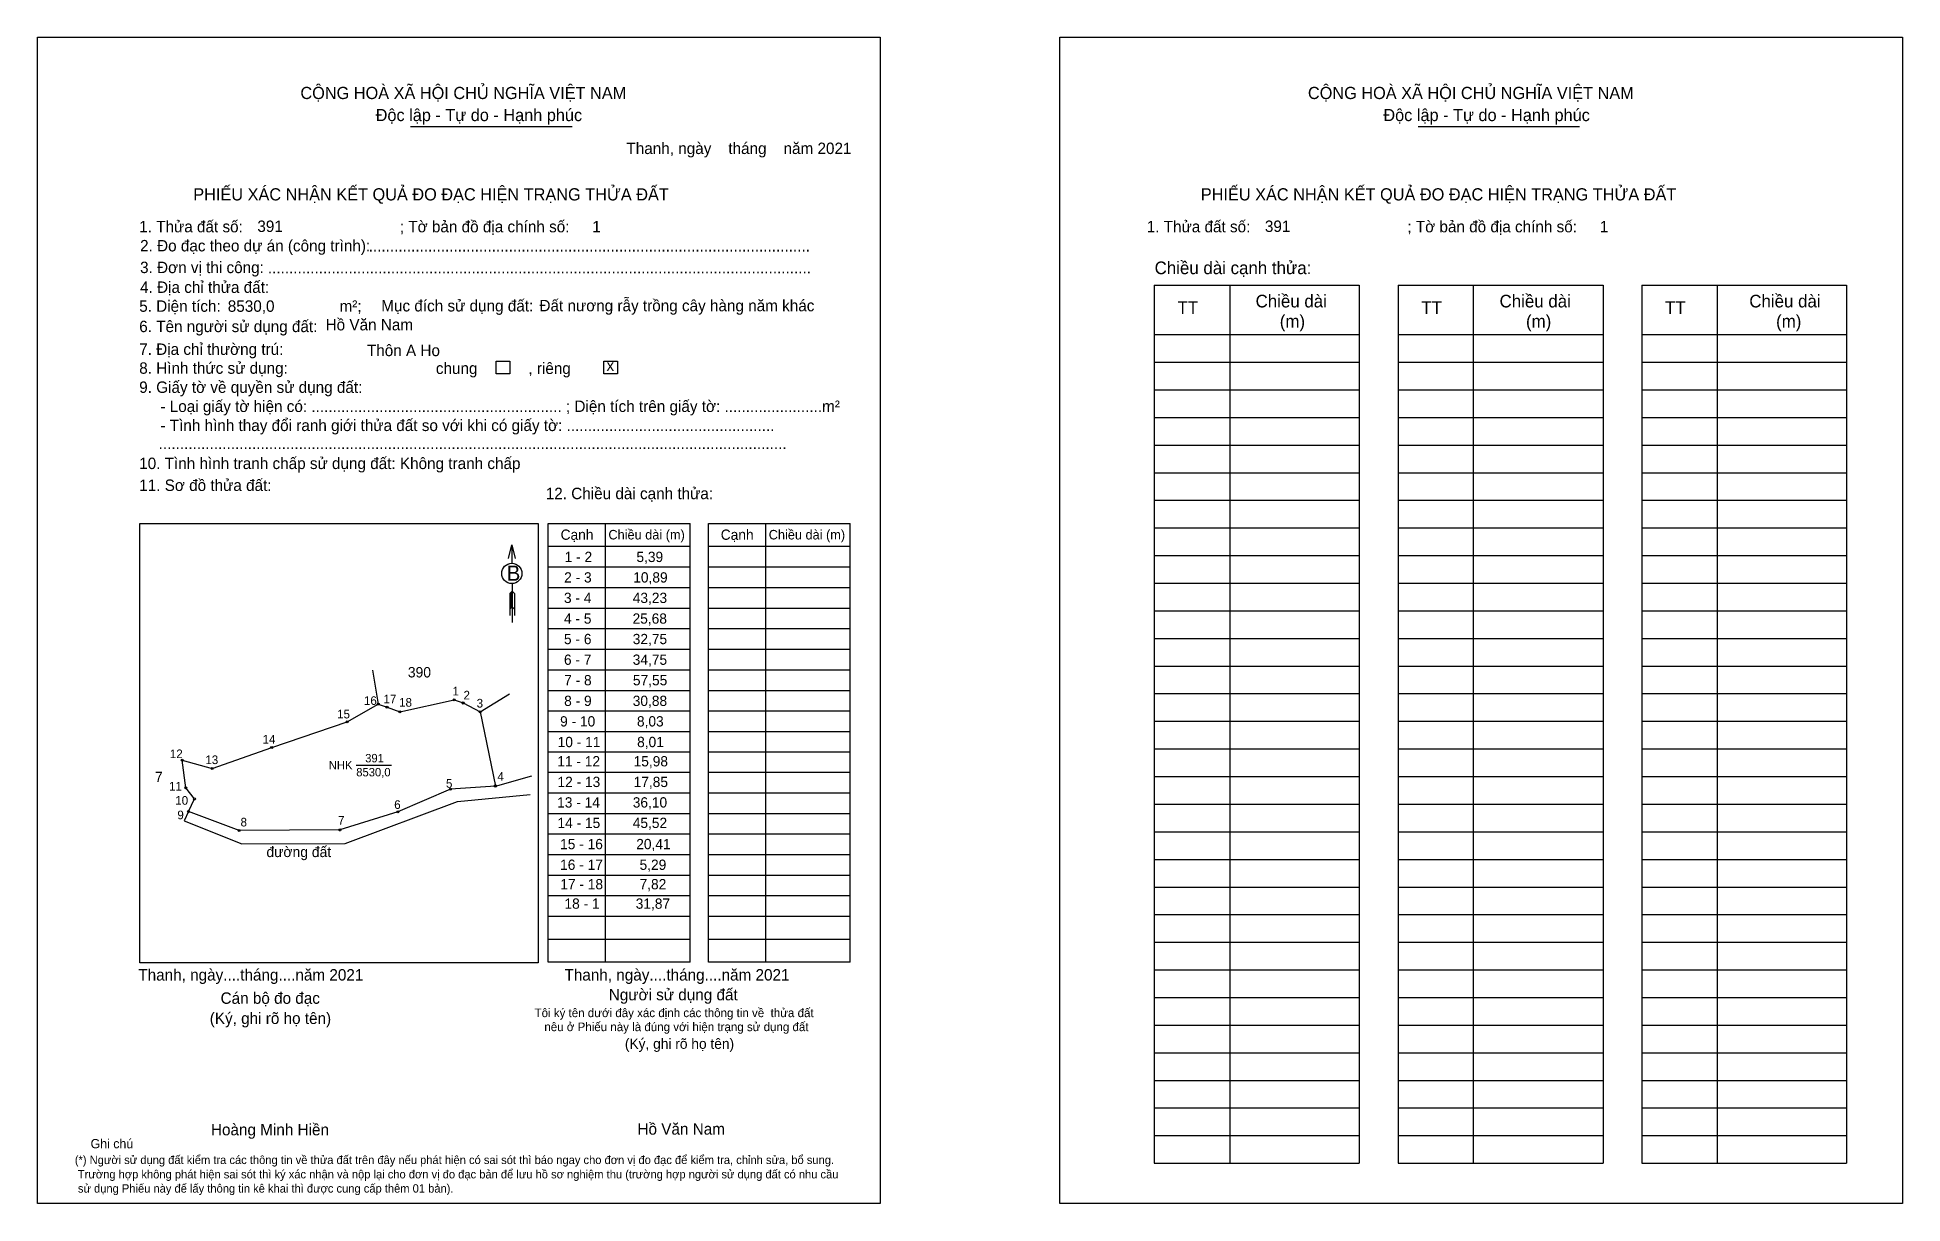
# Model space of a CAD drawing. Extents: x 545282 to 546348, y 1824377 to 1825043.
import ezdxf

# ---------------------------------------------------------------- set-up
doc = ezdxf.new("R2010")
doc.units = 0
for name, color, linetype in [('CanhThua', 7, 'Continuous'), ('kqddKhungInTrang1', 7, 'Continuous'), ('kqddKhungInTrang2', 7, 'Continuous'), ('kqddNoiDung', 7, 'Continuous'), ('kqddTemplate', 7, 'Continuous'), ('Level 1', 7, 'Continuous'), ('MocDinhThua', 7, 'Continuous'), ('NhanDiaChinhThua', 7, 'Continuous'), ('NhanTuCan', 7, 'Continuous'), ('RauThua', 7, 'Continuous'), ('SoHieuDinhThua', 7, 'Continuous')]:
    doc.layers.add(name, color=color, linetype=linetype)

msp = doc.modelspace()

# ---------------------------------------------------------------- linework, layer by layer
at = {"layer": 'CanhThua'}
for p, q in [((545458.9, 1824652.2), (545476.7, 1824662.3)), ((545476.7, 1824662.3), (545481.7, 1824660.6)), ((545481.7, 1824660.6), (545489, 1824657.9)), ((545489, 1824657.9), (545520.1, 1824664.8)), ((545520.1, 1824664.8), (545525.2, 1824663)), ((545525.2, 1824663), (545534.9, 1824657.9)), ((545534.9, 1824657.9), (545543.6, 1824615.6)), ((545415.8, 1824637.6), (545458.9, 1824652.2)), ((545381.8, 1824625.6), (545415.8, 1824637.6)), ((545366.7, 1824614.5), (545364.6, 1824630.3)), ((545364.6, 1824630.3), (545381.8, 1824625.6)), ((545371.7, 1824608.2), (545366.7, 1824614.5)), ((545543.6, 1824615.6), (545518, 1824613.8)), ((545368.3, 1824601), (545371.7, 1824608.2)), ((545518, 1824613.8), (545487.9, 1824600.9)), ((545397.2, 1824590.2), (545368.3, 1824601)), ((545487.9, 1824600.9), (545454.7, 1824590.5)), ((545454.7, 1824590.5), (545397.2, 1824590.2))]:
    msp.add_line(p, q, dxfattribs=at)
at = {"layer": 'kqddKhungInTrang1'}
msp.add_lwpolyline([(545281.9, 1825043.2), (545763.4, 1825043.2), (545763.4, 1824377.1), (545281.9, 1824377.1)], close=True, dxfattribs=at)
at = {"layer": 'kqddKhungInTrang2'}
msp.add_lwpolyline([(545866.2, 1825043.2), (546347.7, 1825043.2), (546347.7, 1824377.1), (545866.2, 1824377.1)], close=True, dxfattribs=at)
at = {"layer": 'kqddTemplate'}
for p, q in [((545495.2, 1824992.2), (545587.4, 1824992.2)), ((546070.9, 1824992.2), (546163.1, 1824992.2)), ((545920.1, 1824901.6), (546037.2, 1824901.6)), ((545920.1, 1824901.6), (545920.1, 1824400.2)), ((545963.2, 1824901.6), (545963.2, 1824400.2)), ((546037.2, 1824901.6), (546037.2, 1824400.2)), ((546059.4, 1824901.6), (546059.4, 1824400.2)), ((546059.4, 1824901.6), (546176.5, 1824901.6)), ((546102.4, 1824901.6), (546102.4, 1824400.2)), ((546176.5, 1824901.6), (546176.5, 1824400.2)), ((546198.6, 1824901.6), (546198.6, 1824400.2)), ((546198.6, 1824901.6), (546315.7, 1824901.6)), ((546241.7, 1824901.6), (546241.7, 1824400.2)), ((546315.7, 1824901.6), (546315.7, 1824400.2)), ((545920.1, 1824873.4), (546037.2, 1824873.4)), ((546059.4, 1824873.4), (546176.5, 1824873.4)), ((546198.6, 1824873.4), (546315.7, 1824873.4)), ((545920.1, 1824857.6), (546037.2, 1824857.6)), ((546059.4, 1824857.6), (546176.5, 1824857.6)), ((546198.6, 1824857.6), (546315.7, 1824857.6)), ((545920.1, 1824841.9), (546037.2, 1824841.9)), ((546059.4, 1824841.9), (546176.5, 1824841.9)), ((546198.6, 1824841.9), (546315.7, 1824841.9)), ((545920.1, 1824826.1), (546037.2, 1824826.1)), ((546059.4, 1824826.1), (546176.5, 1824826.1)), ((546198.6, 1824826.1), (546315.7, 1824826.1)), ((545920.1, 1824810.3), (546037.2, 1824810.3)), ((546059.4, 1824810.3), (546176.5, 1824810.3)), ((546198.6, 1824810.3), (546315.7, 1824810.3)), ((545920.1, 1824794.5), (546037.2, 1824794.5)), ((546059.4, 1824794.5), (546176.5, 1824794.5)), ((546198.6, 1824794.5), (546315.7, 1824794.5)), ((545920.1, 1824778.8), (546037.2, 1824778.8)), ((546059.4, 1824778.8), (546176.5, 1824778.8)), ((546198.6, 1824778.8), (546315.7, 1824778.8)), ((545573.8, 1824765.6), (545654.9, 1824765.6)), ((545573.8, 1824514.9), (545573.8, 1824765.6)), ((545606.4, 1824765.6), (545606.4, 1824514.9)), ((545654.9, 1824514.9), (545654.9, 1824765.6)), ((545665.3, 1824765.6), (545746.4, 1824765.6)), ((545665.3, 1824514.9), (545665.3, 1824765.6)), ((545697.9, 1824765.6), (545697.9, 1824514.9)), ((545746.4, 1824514.9), (545746.4, 1824765.6)), ((545553.1, 1824753.3), (545553.1, 1824742.7)), ((545920.1, 1824763), (546037.2, 1824763)), ((546059.4, 1824763), (546176.5, 1824763)), ((546198.6, 1824763), (546315.7, 1824763)), ((545573.8, 1824752.5), (545654.9, 1824752.5)), ((545665.3, 1824752.5), (545746.4, 1824752.5)), ((545920.1, 1824747.2), (546037.2, 1824747.2)), ((546059.4, 1824747.2), (546176.5, 1824747.2)), ((546198.6, 1824747.2), (546315.7, 1824747.2)), ((545573.8, 1824740.7), (545654.9, 1824740.7)), ((545665.3, 1824740.7), (545746.4, 1824740.7)), ((545920.1, 1824731.5), (546037.2, 1824731.5)), ((546059.4, 1824731.5), (546176.5, 1824731.5)), ((546198.6, 1824731.5), (546315.7, 1824731.5)), ((545553.2, 1824726.9), (545551.8, 1824725.6)), ((545553.2, 1824726.3), (545551.8, 1824725)), ((545553.2, 1824725.7), (545551.8, 1824724.4)), ((545551.8, 1824725.6), (545551.8, 1824713)), ((545553.2, 1824725.1), (545551.8, 1824723.8)), ((545553.2, 1824724.5), (545551.8, 1824723.2)), ((545553.2, 1824723.9), (545551.8, 1824722.6)), ((545553.2, 1824723.3), (545551.8, 1824722)), ((545553.2, 1824722.7), (545551.8, 1824721.4)), ((545553.2, 1824722.1), (545551.8, 1824720.8)), ((545553.2, 1824721.5), (545551.8, 1824720.2)), ((545553.2, 1824720.9), (545551.8, 1824719.6)), ((545553.2, 1824731.2), (545553.2, 1824709)), ((545553.2, 1824726.9), (545554.5, 1824725.6)), ((545554.5, 1824725.6), (545554.5, 1824713)), ((545573.8, 1824729), (545654.9, 1824729)), ((545665.3, 1824729), (545746.4, 1824729)), ((545553.2, 1824720.3), (545551.8, 1824719)), ((545553.2, 1824719.7), (545551.8, 1824718.4)), ((545553.2, 1824719.1), (545551.8, 1824717.8)), ((545553.2, 1824718.5), (545551.8, 1824717.2)), ((545553.2, 1824717.9), (545551.8, 1824716.6)), ((545553.2, 1824717.9), (545554.5, 1824716.6)), ((545573.8, 1824717.2), (545654.9, 1824717.2)), ((545665.3, 1824717.2), (545746.4, 1824717.2)), ((545920.1, 1824715.7), (546037.2, 1824715.7)), ((546059.4, 1824715.7), (546176.5, 1824715.7)), ((546198.6, 1824715.7), (546315.7, 1824715.7)), ((545573.8, 1824705.5), (545654.9, 1824705.5)), ((545665.3, 1824705.5), (545746.4, 1824705.5)), ((545920.1, 1824699.9), (546037.2, 1824699.9)), ((546059.4, 1824699.9), (546176.5, 1824699.9)), ((546198.6, 1824699.9), (546315.7, 1824699.9)), ((545573.8, 1824693.7), (545654.9, 1824693.7)), ((545665.3, 1824693.7), (545746.4, 1824693.7)), ((545573.8, 1824682), (545654.9, 1824682)), ((545665.3, 1824682), (545746.4, 1824682)), ((545920.1, 1824684.1), (546037.2, 1824684.1)), ((546059.4, 1824684.1), (546176.5, 1824684.1)), ((546198.6, 1824684.1), (546315.7, 1824684.1)), ((545573.8, 1824670.2), (545654.9, 1824670.2)), ((545665.3, 1824670.2), (545746.4, 1824670.2)), ((545920.1, 1824668.4), (546037.2, 1824668.4)), ((546059.4, 1824668.4), (546176.5, 1824668.4)), ((546198.6, 1824668.4), (546315.7, 1824668.4)), ((545573.8, 1824658.5), (545654.9, 1824658.5)), ((545665.3, 1824658.5), (545746.4, 1824658.5)), ((545573.8, 1824646.7), (545654.9, 1824646.7)), ((545665.3, 1824646.7), (545746.4, 1824646.7)), ((545920.1, 1824652.6), (546037.2, 1824652.6)), ((546059.4, 1824652.6), (546176.5, 1824652.6)), ((546198.6, 1824652.6), (546315.7, 1824652.6)), ((545920.1, 1824636.8), (546037.2, 1824636.8)), ((546059.4, 1824636.8), (546176.5, 1824636.8)), ((546198.6, 1824636.8), (546315.7, 1824636.8)), ((545654.9, 1824635), (545573.8, 1824635)), ((545746.4, 1824635), (545665.3, 1824635)), ((545654.9, 1824623.3), (545573.8, 1824623.3)), ((545746.4, 1824623.3), (545665.3, 1824623.3)), ((545920.1, 1824621), (546037.2, 1824621)), ((546059.4, 1824621), (546176.5, 1824621)), ((546198.6, 1824621), (546315.7, 1824621)), ((545654.9, 1824611.5), (545573.8, 1824611.5)), ((545746.4, 1824611.5), (545665.3, 1824611.5)), ((545920.1, 1824605.3), (546037.2, 1824605.3)), ((546059.4, 1824605.3), (546176.5, 1824605.3)), ((546198.6, 1824605.3), (546315.7, 1824605.3)), ((545654.9, 1824599.8), (545573.8, 1824599.8)), ((545746.4, 1824599.8), (545665.3, 1824599.8)), ((545654.9, 1824588), (545573.8, 1824588)), ((545746.4, 1824588), (545665.3, 1824588)), ((545920.1, 1824589.5), (546037.2, 1824589.5)), ((546059.4, 1824589.5), (546176.5, 1824589.5)), ((546198.6, 1824589.5), (546315.7, 1824589.5)), ((545654.9, 1824576.3), (545573.8, 1824576.3)), ((545746.4, 1824576.3), (545665.3, 1824576.3)), ((545920.1, 1824573.7), (546037.2, 1824573.7)), ((546059.4, 1824573.7), (546176.5, 1824573.7)), ((546198.6, 1824573.7), (546315.7, 1824573.7)), ((545654.9, 1824564.5), (545573.8, 1824564.5)), ((545746.4, 1824564.5), (545665.3, 1824564.5)), ((545654.9, 1824552.8), (545573.8, 1824552.8)), ((545746.4, 1824552.8), (545665.3, 1824552.8)), ((545920.1, 1824557.9), (546037.2, 1824557.9)), ((546059.4, 1824557.9), (546176.5, 1824557.9)), ((546198.6, 1824557.9), (546315.7, 1824557.9)), ((545654.9, 1824541), (545573.8, 1824541)), ((545746.4, 1824541), (545665.3, 1824541)), ((545920.1, 1824542.2), (546037.2, 1824542.2)), ((546059.4, 1824542.2), (546176.5, 1824542.2)), ((546198.6, 1824542.2), (546315.7, 1824542.2)), ((545654.9, 1824528), (545573.8, 1824528)), ((545746.4, 1824528), (545665.3, 1824528)), ((545920.1, 1824526.4), (546037.2, 1824526.4)), ((546059.4, 1824526.4), (546176.5, 1824526.4)), ((546198.6, 1824526.4), (546315.7, 1824526.4)), ((545654.9, 1824514.9), (545573.8, 1824514.9)), ((545746.4, 1824514.9), (545665.3, 1824514.9)), ((545920.1, 1824510.6), (546037.2, 1824510.6)), ((546059.4, 1824510.6), (546176.5, 1824510.6)), ((546198.6, 1824510.6), (546315.7, 1824510.6)), ((545920.1, 1824494.8), (546037.2, 1824494.8)), ((546059.4, 1824494.8), (546176.5, 1824494.8)), ((546198.6, 1824494.8), (546315.7, 1824494.8)), ((545920.1, 1824479.1), (546037.2, 1824479.1)), ((546059.4, 1824479.1), (546176.5, 1824479.1)), ((546198.6, 1824479.1), (546315.7, 1824479.1)), ((545920.1, 1824463.3), (546037.2, 1824463.3)), ((546059.4, 1824463.3), (546176.5, 1824463.3)), ((546198.6, 1824463.3), (546315.7, 1824463.3)), ((545920.1, 1824447.5), (546037.2, 1824447.5)), ((546059.4, 1824447.5), (546176.5, 1824447.5)), ((546198.6, 1824447.5), (546315.7, 1824447.5)), ((545920.1, 1824431.8), (546037.2, 1824431.8)), ((546059.4, 1824431.8), (546176.5, 1824431.8)), ((546198.6, 1824431.8), (546315.7, 1824431.8)), ((545920.1, 1824416), (546037.2, 1824416)), ((546059.4, 1824416), (546176.5, 1824416)), ((546198.6, 1824416), (546315.7, 1824416)), ((545920.1, 1824400.2), (546037.2, 1824400.2)), ((546059.4, 1824400.2), (546176.5, 1824400.2)), ((546198.6, 1824400.2), (546315.7, 1824400.2))]:
    msp.add_line(p, q, dxfattribs=at)
for points in [[(545544, 1824858.2), (545551.8, 1824858.2), (545551.8, 1824850.9), (545544, 1824850.9)], [(545605.6, 1824858.2), (545613.4, 1824858.2), (545613.4, 1824850.9), (545605.6, 1824850.9)], [(545340.5, 1824765.6), (545568, 1824765.6), (545568, 1824514.7), (545340.5, 1824514.7)]]:
    msp.add_lwpolyline(points, close=True, dxfattribs=at)
msp.add_lwpolyline([(545551.2, 1824745.6), (545553.1, 1824753.3), (545555, 1824745.6)], dxfattribs=at)
msp.add_circle((545553, 1824737), 5.78, dxfattribs=at)
at = {"layer": 'Level 1'}
msp.add_line((545543.6, 1824615.6), (545564.5, 1824621.5), dxfattribs=at)
msp.add_lwpolyline([(545368.3, 1824601), (545365.8, 1824595.8), (545398.7, 1824582.6), (545457.7, 1824582.8), (545521.9, 1824606.7), (545563.5, 1824610.8)], dxfattribs=at)
at = {"layer": 'MocDinhThua'}
for centre in [(545476.7, 1824662.3), (545481.7, 1824660.6), (545489, 1824657.9), (545520.1, 1824664.8), (545525.2, 1824663), (545534.9, 1824657.9), (545458.9, 1824652.2), (545415.8, 1824637.6), (545364.6, 1824630.3), (545381.8, 1824625.6), (545366.7, 1824614.5), (545518, 1824613.8), (545543.6, 1824615.6), (545371.7, 1824608.2), (545368.3, 1824601), (545487.9, 1824600.9), (545397.2, 1824590.2), (545454.7, 1824590.5)]:
    msp.add_circle(centre, 0.593, dxfattribs=at)
at = {"layer": 'NhanDiaChinhThua'}
msp.add_line((545464.1, 1824627.5), (545484.3, 1824627.5), dxfattribs=at)
at = {"layer": 'RauThua'}
for p, q in [((545473.4, 1824681.7), (545476.7, 1824662.3)), ((545534.9, 1824657.9), (545551.7, 1824668.2))]:
    msp.add_line(p, q, dxfattribs=at)

# ---------------------------------------------------------------- texts
at = {"layer": 'kqddNoiDung'}
for s, height, p in [('Thanh, ngày    tháng    năm 2021  ', 6.526, (545618.5, 1824976.5)), ('391', 6.53, (545407.6, 1824932)), ('1', 6.53, (545599, 1824931.8)), ('391', 6.53, (545983.3, 1824932)), ('1', 6.53, (546174.7, 1824931.8)), ('........................................................................................................', 6.5257, (545471.2, 1824920.8)), ('................................................................................................................................', 6.5257, (545413.6, 1824908.4)), ('8530,0', 6.53, (545390.7, 1824886.4)), ('Đất nương rẫy trồng cây hàng năm khác', 6.526, (545568.8, 1824886.7)), ('Hồ Văn Nam', 6.53, (545446.6, 1824875.8)), ('Thôn A Ho', 6.53, (545470.2, 1824861.1)), ('x', 6.53, (545607.1, 1824852.6)), ('1 - 2', 5.87, (545583.2, 1824743.5)), ('5,39', 5.87, (545624.2, 1824743.5)), ('2 - 3', 5.87, (545582.9, 1824731.8)), ('10,89', 5.87, (545622.4, 1824731.8)), ('3 - 4', 5.87, (545582.8, 1824720.1)), ('43,23', 5.87, (545622.1, 1824720.1)), ('4 - 5', 5.87, (545582.8, 1824708.3)), ('25,68', 5.87, (545622, 1824708.3)), ('5 - 6', 5.87, (545582.8, 1824696.6)), ('32,75', 5.87, (545622.1, 1824696.6)), ('6 - 7', 5.87, (545582.8, 1824684.8)), ('34,75', 5.87, (545622.1, 1824684.8)), ('7 - 8', 5.87, (545582.9, 1824673.1)), ('57,55', 5.87, (545622.2, 1824673.1)), ('8 - 9', 5.87, (545582.9, 1824661.3)), ('30,88', 5.87, (545622.1, 1824661.3)), ('9 - 10', 5.87, (545580.6, 1824649.6)), ('8,03', 5.87, (545624.5, 1824649.6)), ('10 - 11', 5.87, (545579.2, 1824637.8)), ('8,01', 5.87, (545624.6, 1824637.8)), ('11 - 12', 5.87, (545579, 1824626.8)), ('15,98', 5.87, (545622.6, 1824626.8)), ('12 - 13', 5.87, (545579.1, 1824615)), ('17,85', 5.87, (545622.6, 1824615)), ('13 - 14', 5.87, (545578.9, 1824603.3)), ('36,10', 5.87, (545622.1, 1824603.3)), ('14 - 15', 5.87, (545579.1, 1824591.6)), ('45,52', 5.87, (545622.1, 1824591.6)), ('15 - 16', 5.87, (545580.6, 1824579.5)), ('20,41', 5.87, (545624.1, 1824579.5)), ('16 - 17', 5.87, (545580.6, 1824567.7)), ('5,29', 5.87, (545626, 1824567.7)), ('17 - 18', 5.87, (545580.7, 1824556.6)), ('7,82', 5.87, (545626, 1824556.6)), ('18 - 1', 5.87, (545583.1, 1824545.5)), ('31,87', 5.87, (545623.8, 1824545.5)), ('Thanh, ngày....tháng....năm 2021', 6.526, (545339.6, 1824504.5)), ('Thanh, ngày....tháng....năm 2021', 6.526, (545583.1, 1824504.5)), ('Hồ Văn Nam', 6.53, (545624.8, 1824416.5))]:
    msp.add_text(s, height=height, dxfattribs=at).set_placement(p)
at = {"layer": 'kqddTemplate'}
for s, height, p in [('CỘNG HOÀ XÃ HỘI CHỦ NGHĨA VIỆT NAM', 6.961, (545432.2, 1825007.9)), ('CỘNG HOÀ XÃ HỘI CHỦ NGHĨA VIỆT NAM', 6.961, (546007.9, 1825007.9)), ('Độc lập - Tự do - Hạnh phúc', 6.961, (545475.2, 1824995.3)), ('Độc lập - Tự do - Hạnh phúc', 6.961, (546051, 1824995.3)), ('PHIẾU XÁC NHẬN KẾT QUẢ ĐO ĐẠC HIỆN TRẠNG THỬA ĐẤT', 6.961, (545371, 1824950)), ('PHIẾU XÁC NHẬN KẾT QUẢ ĐO ĐẠC HIỆN TRẠNG THỬA ĐẤT', 6.961, (545946.7, 1824950)), ('1. Thửa đất số:                                     ; Tờ bản đồ địa chính số:', 6.526, (545340.1, 1824931.8)), ('1. Thửa đất số:                                     ; Tờ bản đồ địa chính số:', 6.526, (545915.8, 1824931.8)), ('2. Đo đạc theo dự án (công trình): ', 6.526, (545340.6, 1824920.9)), ('3. Đơn vị thi công: ', 6.526, (545340.6, 1824908.5)), ('Chiều dài cạnh thửa:', 7.211, (545920.3, 1824907.9)), ('4. Địa chỉ thửa đất:', 6.526, (545340.6, 1824897.2)), ('5. Diện tích:                            m²; ', 6.526, (545340.1, 1824886.4)), ('Mục đích sử dụng đất:', 6.526, (545478.4, 1824886.6)), ('TT', 7.21, (545933.4, 1824885.2)), ('Chiều dài', 7.21, (545978, 1824888.9)), ('TT', 7.21, (546072.7, 1824885.2)), ('Chiều dài', 7.21, (546117.4, 1824888.9)), ('TT', 7.21, (546211.9, 1824885.2)), ('Chiều dài', 7.21, (546260.1, 1824888.9)), ('6. Tên người sử dụng đất:', 6.526, (545340.1, 1824874.8)), ('(m)', 7.21, (545991.8, 1824877.4)), ('(m)', 7.21, (546132.5, 1824877.4)), ('(m)', 7.21, (546275.4, 1824877.4)), ('7. Địa chỉ thường trú:', 6.526, (545340.1, 1824861.8)), ('8. Hình thức sử dụng:', 6.526, (545340.1, 1824851)), ('chung            , riêng', 6.526, (545509.6, 1824850.9)), ('9. Giấy tờ về quyền sử dụng đất:', 6.526, (545340.1, 1824840.1)), ('     - Loại giấy tờ hiện có: ........................................................... ; Diện tích trên giấy tờ: .......................m²', 6.5257, (545340.1, 1824829.2)), ('     - Tình hình thay đổi ranh giới thửa đất so với khi có giấy tờ: .................................................', 6.5257, (545340.1, 1824818.3)), ('....................................................................................................................................................', 6.5257, (545351.2, 1824808)), ('10. Tình hình tranh chấp sử dụng đất: Không tranh chấp', 6.526, (545340.1, 1824796.6)), ('11. Sơ đồ thửa đất:', 6.526, (545340.1, 1824784.1)), ('12. Chiều dài cạnh thửa:', 6.526, (545572.4, 1824779.4)), ('Cạnh', 5.87, (545580.9, 1824756.2)), ('Chiều dài (m)', 5.438, (545608.2, 1824756.4)), ('Cạnh', 5.87, (545672.4, 1824756.2)), ('Chiều dài (m)', 5.438, (545699.8, 1824756.4)), ('B', 8.7, (545550.1, 1824732.8)), ('Cán bộ đo đạc', 6.526, (545386.6, 1824491.2)), ('Người sử dụng đất', 6.526, (545608.4, 1824493.2)), ('(Ký, ghi rõ họ tên)', 6.526, (545380.4, 1824479.7)), ('Tôi ký tên dưới đây xác định các thông tin về  thửa đất ', 4.933, (545566, 1824483.6)), ('nêu ở Phiếu này là đúng với hiện trạng sử dụng đất', 4.933, (545571.6, 1824475.6)), ('(Ký, ghi rõ họ tên)', 5.873, (545617.6, 1824465.5)), ('Hoàng Minh Hiền', 6.526, (545381.1, 1824416.1)), ('Ghi chú', 5.29, (545312.3, 1824408.7)), ('(*) Người sử dụng đất kiểm tra các thông tin về thửa đất trên đây nếu phát hiện có sai sót thì báo ngay cho đơn vị đo đạc để kiểm tra, chỉnh sửa, bổ sung.', 4.7573, (545303.3, 1824399.7)), (' Trường hợp không phát hiện sai sót thì ký xác nhận và nộp lại cho đơn vị đo đạc bản để lưu hồ sơ nghiệm thu (trường hợp người sử dụng đất có nhu cầu', 4.7573, (545303.3, 1824391.5)), (' sử dụng Phiếu này để lấy thông tin kê khai thì được cung cấp thêm 01 bản).', 4.757, (545303.3, 1824383.4))]:
    msp.add_text(s, height=height, dxfattribs=at).set_placement(p)
at = {"layer": 'NhanDiaChinhThua'}
for s, p in [('NHK', (545448.4, 1824625.1)), ('8530,0', (545464.1, 1824621.1)), ('391', (545469.2, 1824629.1))]:
    msp.add_text(s, height=4.8, dxfattribs=at).set_placement(p)
at = {"layer": 'NhanTuCan'}
for s, p in [('390', (545493.6, 1824677.6)), ('7', (545349.1, 1824617.8)), ('đường đất', (545412.8, 1824575))]:
    msp.add_text(s, height=5.93, dxfattribs=at).set_placement(p)
at = {"layer": 'SoHieuDinhThua'}
for s, p in [('17', (545479.7, 1824662.8)), ('1', (545519.1, 1824667.3)), ('2', (545525.4, 1824665)), ('15', (545453.2, 1824654.2)), ('16', (545468.5, 1824661.9)), ('18', (545488.6, 1824660.9)), ('3', (545532.9, 1824660.4)), ('12', (545357.6, 1824631.5)), ('14', (545410.6, 1824639.8)), ('13', (545377.9, 1824628.1)), ('11', (545357.1, 1824613)), ('5', (545515.4, 1824614.6)), ('4', (545544.8, 1824618.6)), ('10', (545360.7, 1824604.9)), ('6', (545485.8, 1824602.5)), ('9', (545361.9, 1824596.6)), ('8', (545398, 1824592.5)), ('7', (545453.7, 1824593.5))]:
    msp.add_text(s, height=4.94, dxfattribs=at).set_placement(p)

doc.saveas('drawing.dxf')
